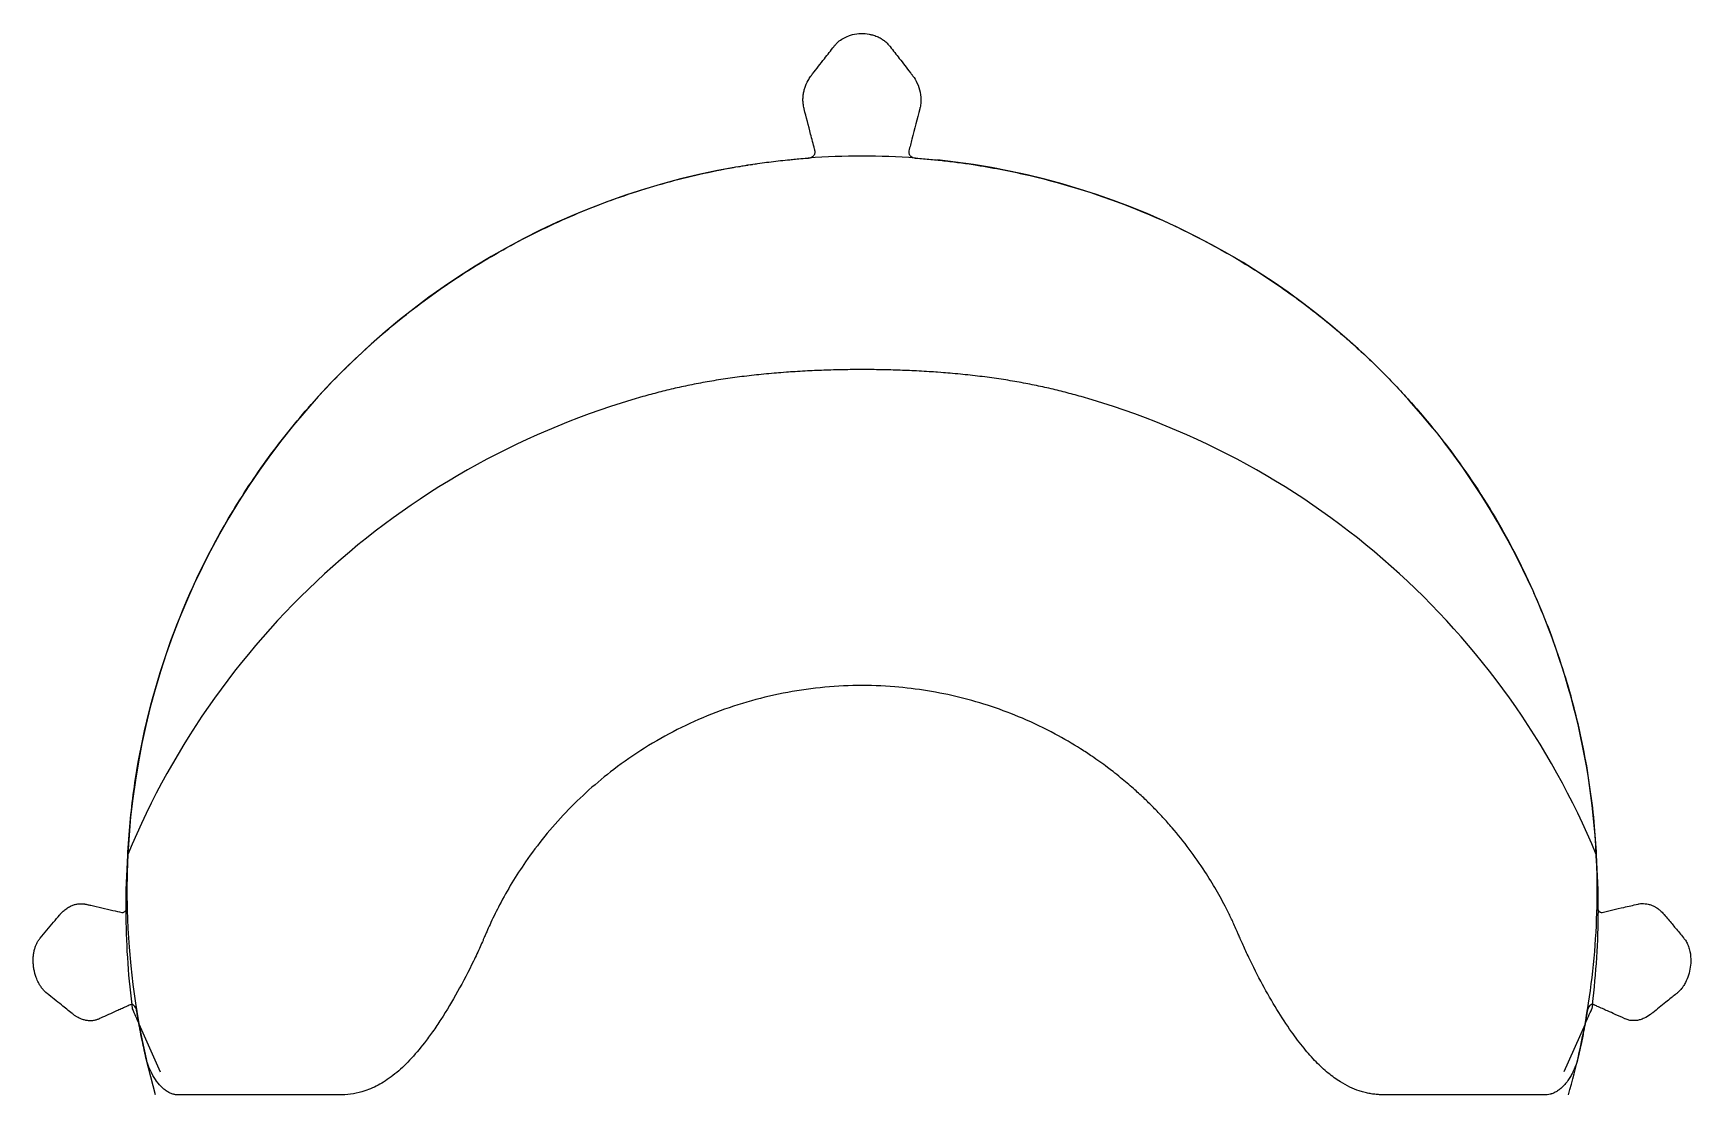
# Model space of a CAD drawing. Header units: millimetres. Extents: x 0 to 1874, y -237 to 367.
# Drawn here: x 1648.3 to 1873.8, y -236.8 to -92.4 of the extents above; entities that cross this region are included whole.
import ezdxf

# ---------------------------------------------------------------- set-up
doc = ezdxf.new("R2010")
doc.units = ezdxf.units.MM
doc.header["$MEASUREMENT"] = 0
doc.layers.add('Make2D$hidden$lines', color=7, linetype='Continuous', true_color=0xffffff)
doc.layers.add('Make2D$visible$lines', color=178, linetype='Continuous', true_color=0x000000)

msp = doc.modelspace()

# ---------------------------------------------------------------- linework, layer by layer
at = {"layer": 'Make2D$hidden$lines'}
for p, q in [((1744.69, -110.5), (1744.99, -110.45)), ((1745.25, -110.41), (1745.55, -110.37)), ((1745.81, -110.33), (1746.11, -110.28)), ((1746.37, -110.24), (1746.66, -110.2)), ((1744.14, -110.6), (1744.44, -110.55)), ((1861.01, -211.2), (1861.01, -211.17)), ((1859.76, -225.04), (1859.73, -225.24)), ((1859.73, -225.24), (1859.73, -225.24)), ((1662.66, -227.16), (1665.57, -233.71)), ((1859.38, -227.21), (1856.49, -233.71))]:
    msp.add_line(p, q, dxfattribs=at)
for centre, radius, start, end in [((1761.03, -209.3), 100.14, 90.0018, 94.1868), ((1761.02, -209.3), 100.14, 85.8295, 89.9982), ((1761.02, -209.16), 100, 99.8715, 193.1699), ((1760.44, -245.31), 107.49, 105.7808, 157.4896), ((1761.61, -245.31), 107.49, 22.5304, 74.2192), ((1761.03, -209.16), 100, 24.2838, 37.7099), ((1768.36, -211.39), 107.49, 180.189, 187.0327), ((1761.02, -209.16), 100.01, 350.7416, 358.8439), ((1753.7, -211.39), 107.49, 352.9756, 359.8122)]:
    msp.add_arc(centre, radius, start, end, dxfattribs=at)
msp.add_open_spline([(1790.84, -141.87), (1780.8, -139.03), (1770.41, -137.41), (1751.65, -137.41), (1741.26, -139.03), (1731.21, -141.87)], degree=5, dxfattribs=at)
at = {"layer": 'Make2D$visible$lines'}
for p, q in [((1661.68, -224.55), (1661.75, -225.12)), ((1860.38, -224.53), (1860.31, -225.12)), ((1664.93, -236.83), (1663.66, -231.94))]:
    msp.add_line(p, q, dxfattribs=at)
for centre, radius, start, end in [((1761.03, -209.16), 100, 39.0534, 84.1149), ((1761, -209.35), 100.19, 78.9853, 80.8067), ((1761.03, -209.16), 100, 358.8443, 23.9665), ((1768.37, -211.39), 107.5, 176.196, 180.1889), ((1760.37, -245.27), 107.4, 157.4898, 157.5476), ((1761.69, -245.27), 107.4, 22.4524, 22.5302), ((1753.68, -211.39), 107.5, 359.8124, 3.804), ((2185.72, 6.42), 572.85, 203.841, 204.064), ((1761.32, -209.21), 99.7, 343.9219, 350.7434), ((1306.65, 19.59), 605.33, 335.93877, 336.15464)]:
    msp.add_arc(centre, radius, start, end, dxfattribs=at)
msp.add_open_spline([(1853.14, -170.26), (1851.63, -166.62), (1848.12, -159.5), (1842.68, -151.18), (1837.76, -144.94), (1833.77, -140.46), (1829.54, -136.24), (1824.61, -131.88), (1818.91, -127.5), (1810.22, -121.83), (1798.65, -116.08), (1786.48, -112.23), (1777.69, -110.5), (1773.16, -109.88), (1770.73, -109.63), (1769.37, -109.51), (1768.68, -109.45), (1768.32, -109.43), (1768.29, -109.42), (1768.22, -109.42), (1768.04, -109.38), (1767.82, -109.29), (1767.66, -109.18), (1767.55, -109.07), (1767.48, -108.97), (1767.41, -108.83), (1767.38, -108.71), (1767.38, -108.6), (1767.39, -108.52), (1767.39, -108.48), (1767.54, -107.93), (1768.03, -106.01), (1768.53, -104.08), (1768.9, -102.65), (1768.97, -102.35), (1769.07, -101.62), (1769, -100.46), (1768.58, -99.26), (1768.13, -98.51), (1767.88, -98.17), (1767.76, -98.02), (1767.18, -97.26), (1766.18, -95.98), (1765.23, -94.76), (1764.77, -94.17), (1764.7, -94.09), (1764.61, -93.98), (1764.39, -93.74), (1764.05, -93.45), (1763.59, -93.14), (1763.06, -92.87), (1762.51, -92.69), (1761.41, -92.43), (1760.29, -92.46), (1759.11, -92.82), (1758.44, -93.13), (1757.85, -93.54), (1757.52, -93.87), (1757.37, -94.05), (1757.29, -94.14), (1756.81, -94.76), (1755.81, -96.04), (1754.8, -97.33), (1754.22, -98.08), (1754.13, -98.2), (1753.95, -98.45), (1753.6, -99), (1753.29, -99.7), (1753.09, -100.42), (1753.01, -100.95), (1752.98, -101.5), (1753.01, -102.08), (1753.09, -102.49), (1753.44, -103.86), (1753.92, -105.7), (1754.41, -107.6), (1754.61, -108.37), (1754.63, -108.48), (1754.64, -108.52), (1754.65, -108.6), (1754.65, -108.73), (1754.59, -108.91), (1754.47, -109.09), (1754.26, -109.27), (1754.02, -109.37), (1753.83, -109.41), (1753.75, -109.42), (1753.69, -109.43), (1753.25, -109.46), (1752.66, -109.51), (1751.86, -109.58), (1751.03, -109.66), (1749.94, -109.77), (1748.26, -109.97), (1746.13, -110.26), (1741.35, -111.05), (1734.29, -112.64), (1725.22, -115.62), (1716.38, -119.51), (1707.92, -124.24), (1699.89, -129.82), (1692.4, -136.2), (1685.7, -143.16), (1679.81, -150.57), (1673.07, -160.89), (1666.5, -174.82), (1662.64, -189.55), (1661.35, -200.1), (1661.07, -205.44), (1661.02, -208.23), (1661.02, -209.84), (1661.03, -210.62), (1661.04, -211.05), (1661.04, -211.08), (1661.04, -211.14), (1661.03, -211.26), (1661.01, -211.4), (1660.96, -211.54), (1660.9, -211.69), (1660.81, -211.84), (1660.68, -211.97), (1660.54, -212.03), (1660.44, -212.04), (1660.39, -212.04), (1660.36, -212.04), (1659.94, -211.94), (1658.52, -211.61), (1656.95, -211.25), (1655.73, -210.97), (1655.48, -210.91), (1655.32, -210.88), (1655.18, -210.86), (1655.02, -210.85), (1654.84, -210.84), (1654.65, -210.84), (1654.43, -210.86), (1654.15, -210.9), (1653.77, -210.99), (1653.3, -211.18), (1652.82, -211.47), (1652.4, -211.81), (1652.13, -212.07), (1652, -212.22), (1651.94, -212.29), (1651.62, -212.67), (1650.71, -213.74), (1649.81, -214.83), (1649.16, -215.62), (1649.07, -215.73), (1648.94, -215.91), (1648.79, -216.17), (1648.67, -216.43), (1648.59, -216.63), (1648.52, -216.84), (1648.43, -217.15), (1648.34, -217.56), (1648.28, -218.07), (1648.26, -218.58), (1648.29, -219.09), (1648.35, -219.62), (1648.43, -220.02), (1648.54, -220.45), (1648.66, -220.81), (1648.84, -221.26), (1649.03, -221.65), (1649.23, -222), (1649.45, -222.31), (1649.64, -222.55), (1649.83, -222.75), (1649.96, -222.87), (1650.05, -222.95), (1650.11, -223), (1650.8, -223.55), (1651.96, -224.48), (1653.11, -225.41), (1653.66, -225.85), (1653.81, -225.96), (1654.06, -226.13), (1654.36, -226.31), (1654.67, -226.46), (1655.03, -226.6), (1655.45, -226.71), (1655.9, -226.77), (1656.36, -226.76), (1656.78, -226.67), (1657.06, -226.58), (1657.27, -226.49), (1658.08, -226.12), (1659.1, -225.66), (1660.25, -225.14), (1660.88, -224.86), (1661.3, -224.67), (1661.51, -224.58), (1661.56, -224.56), (1661.65, -224.54), (1661.76, -224.55), (1661.88, -224.6), (1662.04, -224.72), (1662.18, -224.92), (1662.28, -225.13), (1662.32, -225.28), (1662.34, -225.37), (1662.35, -225.42), (1662.44, -225.96), (1662.57, -226.68), (1662.74, -227.62), (1662.92, -228.54), (1663.15, -229.69), (1663.36, -230.67), (1663.48, -231.21), (1663.54, -231.45), (1663.58, -231.66), (1663.65, -231.93), (1663.8, -232.48), (1664.13, -233.39), (1664.68, -234.47), (1665.3, -235.31), (1665.84, -235.87), (1666.26, -236.22), (1666.63, -236.45), (1666.93, -236.6), (1667.14, -236.69), (1667.35, -236.75), (1667.54, -236.8), (1667.7, -236.82), (1667.84, -236.83), (1667.92, -236.83), (1668.02, -236.83), (1668.65, -236.83), (1670.16, -236.83), (1672.79, -236.83), (1675.05, -236.83), (1676.57, -236.83), (1677.13, -236.83), (1677.68, -236.83), (1678.27, -236.83), (1678.88, -236.83), (1679.72, -236.83), (1680.77, -236.83), (1682.08, -236.83), (1683.85, -236.83), (1686.09, -236.83), (1688.26, -236.83), (1689.62, -236.83), (1690.07, -236.83), (1690.2, -236.83), (1690.77, -236.83), (1691.86, -236.73), (1693.61, -236.29), (1695.14, -235.6), (1696.48, -234.76), (1697.87, -233.72), (1699.6, -232.08), (1701.26, -230.1), (1702.65, -228.22), (1704.19, -225.92), (1706.09, -222.73), (1707.82, -219.41), (1708.92, -217.06), (1709.4, -215.99), (1709.65, -215.39), (1709.85, -214.92), (1710.15, -214.24), (1710.75, -212.92), (1712.32, -209.74), (1715.46, -204.54), (1720.59, -198.24), (1727.48, -192.07), (1735.75, -186.88), (1745.26, -183.12), (1755.29, -181.15), (1765.1, -181.04), (1774.39, -182.55), (1781.66, -184.97), (1787.05, -187.56), (1790.17, -189.38), (1792.52, -190.92), (1793.99, -191.96), (1795.27, -192.95), (1796.46, -193.89), (1797.86, -195.08), (1799.34, -196.44), (1800.68, -197.75), (1801.96, -199.1), (1804.45, -201.89), (1806.91, -205.17), (1809.22, -208.95), (1810.28, -210.89), (1811.06, -212.45), (1811.53, -213.43), (1811.92, -214.3), (1812.17, -214.88), (1812.35, -215.3), (1812.59, -215.84), (1812.99, -216.77), (1813.95, -218.83), (1815.44, -221.78), (1817.38, -225.16), (1819.27, -228.06), (1821.05, -230.44), (1822.72, -232.33), (1824.37, -233.87), (1825.92, -235), (1827.34, -235.79), (1828.42, -236.23), (1829.3, -236.49), (1829.96, -236.64), (1830.63, -236.75), (1831.25, -236.81), (1831.67, -236.82), (1832.19, -236.82), (1833.9, -236.82), (1836.11, -236.82), (1838.54, -236.82), (1840.11, -236.82), (1841.71, -236.82), (1843.4, -236.82), (1845.21, -236.82), (1848.31, -236.82), (1851.28, -236.82), (1853.63, -236.82), (1854.17, -236.82), (1854.35, -236.81), (1854.56, -236.78), (1854.76, -236.72), (1854.91, -236.67), (1855.09, -236.6), (1855.32, -236.49), (1855.62, -236.32), (1856, -236.04), (1856.43, -235.64), (1856.86, -235.16), (1857.23, -234.64), (1857.57, -234.06), (1857.84, -233.51), (1858.07, -232.96), (1858.22, -232.52), (1858.33, -232.17), (1858.39, -231.93), (1858.46, -231.66), (1858.59, -231.06), (1858.84, -229.97), (1859.08, -228.78), (1859.28, -227.75), (1859.47, -226.75), (1859.6, -225.97), (1859.69, -225.4), (1859.7, -225.36), (1859.72, -225.28), (1859.76, -225.14), (1859.84, -224.94), (1859.95, -224.79), (1860.06, -224.67), (1860.15, -224.6), (1860.27, -224.54), (1860.39, -224.53), (1860.48, -224.54), (1860.7, -224.64), (1861.34, -224.93), (1862.32, -225.37), (1863.58, -225.93), (1864.38, -226.29), (1865, -226.57), (1865.35, -226.69), (1865.79, -226.75), (1866.13, -226.74), (1866.47, -226.72), (1866.91, -226.62), (1867.56, -226.38), (1868.07, -226.07), (1868.43, -225.79), (1869.13, -225.22), (1870.02, -224.51), (1871.05, -223.69), (1871.54, -223.29), (1871.82, -223.07), (1871.92, -222.99), (1871.95, -222.96), (1872.03, -222.9), (1872.23, -222.72), (1872.49, -222.43), (1872.79, -222.01), (1873.13, -221.42), (1873.48, -220.56), (1873.73, -219.49), (1873.8, -218.27), (1873.68, -217.32), (1873.47, -216.66), (1873.34, -216.35), (1873.2, -216.06), (1873.06, -215.84), (1872.95, -215.69), (1872.86, -215.58), (1872.45, -215.07), (1871.89, -214.4), (1871.19, -213.56), (1870.68, -212.96), (1870.3, -212.51), (1870.1, -212.27), (1870.04, -212.21), (1869.93, -212.08), (1869.72, -211.87), (1869.45, -211.63), (1869.14, -211.4), (1868.81, -211.21), (1868.42, -211.03), (1868, -210.9), (1867.56, -210.82), (1867.15, -210.81), (1866.83, -210.84), (1866.66, -210.87), (1866.59, -210.89), (1865.94, -211.04), (1864.3, -211.41), (1862.67, -211.79), (1861.67, -212.02), (1861.64, -212.02), (1861.58, -212.02), (1861.51, -212.01), (1861.43, -211.97), (1861.32, -211.91), (1861.2, -211.78), (1861.1, -211.58), (1861.04, -211.38), (1861.01, -211.21), (1861, -211.1), (1861, -211.01), (1861.01, -210.7), (1861.02, -210.32), (1861.02, -209.84), (1861.02, -209.11), (1861.02, -207.46), (1860.93, -204.41), (1860.66, -200.18), (1860.09, -195.26), (1859.25, -190.16), (1858.31, -185.93), (1857.44, -182.58), (1856.46, -179.22), (1855.09, -175.09), (1853.81, -171.83), (1853.14, -170.26)], degree=3, knots=[0, 0, 0, 0, 11.835957, 23.742306, 29.789539, 35.674448, 41.701799, 47.724776, 55.406287, 63.248793, 78.832054, 94.054002, 101.421729, 105.691819, 107.77097, 108.753279, 109.788164, 109.831023, 109.850531, 109.889658, 110.043436, 110.394452, 110.588129, 110.636, 110.861606, 110.952846, 111.08269, 111.238135, 111.288737, 111.321701, 111.348881, 113.000183, 117.260104, 117.330025, 117.442487, 118.18805, 119.52365, 120.896434, 121.967997, 122.13498, 122.177388, 122.550012, 124.994621, 127.038856, 127.203709, 127.237109, 127.3605, 127.632853, 128.204309, 128.691616, 129.309364, 129.981761, 130.419137, 132.702774, 133.258145, 134.112674, 134.9259, 135.39703, 135.514545, 135.618959, 135.75584, 137.881852, 140.490901, 140.667372, 140.718107, 140.941964, 141.578666, 142.702045, 143.222251, 143.801258, 144.309083, 144.874362, 145.531841, 145.578587, 149.113029, 151.221939, 151.48098, 151.499341, 151.538396, 151.616217, 151.74348, 151.939593, 152.159958, 152.392744, 152.751725, 152.930466, 152.974568, 153.001548, 153.109849, 154.309229, 154.771508, 155.522467, 156.79293, 158.063045, 160.60197, 163.254923, 172.593785, 182.287326, 191.861946, 201.529371, 211.314971, 221.166339, 231.033224, 240.254349, 249.536678, 267.967415, 286.25443, 295.047563, 299.812667, 302.29689, 303.401182, 304.643776, 304.65579, 304.673921, 304.734003, 304.839907, 305.02712, 305.162548, 305.291354, 305.505106, 305.68038, 305.838988, 305.961857, 305.978545, 305.995287, 306.033371, 307.275017, 310.376705, 310.861392, 311.022052, 311.173299, 311.323646, 311.473304, 311.652737, 311.864179, 312.045334, 312.288011, 312.718869, 313.221215, 313.801742, 314.40367, 314.838819, 314.917261, 314.996182, 315.135222, 316.394137, 319.21114, 319.386964, 319.436099, 319.641347, 320.073596, 320.311507, 320.515033, 320.725506, 320.985537, 321.477753, 321.983607, 322.499849, 323.011526, 323.524189, 324.087982, 324.253088, 324.851942, 325.227187, 325.685306, 326.1727, 326.426414, 326.83407, 327.084864, 327.269599, 327.35073, 327.425912, 327.511711, 330.01342, 331.884922, 331.945045, 332.117384, 332.464807, 332.835796, 333.165139, 333.516773, 333.980801, 334.457859, 334.892099, 335.347348, 335.747959, 335.776262, 336.033072, 338.414844, 339.117608, 339.823476, 340.478508, 340.501444, 340.525436, 340.636388, 340.754379, 340.881231, 341.021483, 341.351063, 341.579305, 341.738846, 341.815499, 341.854951, 341.872478, 343.481476, 344.034557, 344.725897, 346.316717, 347.534752, 347.733182, 347.997758, 348.26612, 348.359571, 348.855691, 349.96135, 351.261962, 352.498089, 353.070021, 353.605003, 354.129822, 354.358911, 354.606764, 354.816585, 355.014199, 355.204345, 355.311171, 355.416908, 355.460672, 355.61198, 357.284164, 360.015553, 363.48287, 364.07334, 364.575684, 365.149826, 365.729229, 366.361134, 366.964273, 368.238134, 369.530066, 370.893843, 373.542051, 376.260259, 377.402026, 377.604292, 377.628128, 377.77178, 379.326551, 380.912856, 383.166937, 384.346654, 385.632872, 388.363281, 391.490259, 393.370173, 395.388015, 399.793727, 404.488197, 406.626699, 407.585924, 407.998436, 408.570284, 409.124305, 410.23246, 412.910957, 419.761802, 428.438762, 437.197316, 447.416899, 457.602692, 467.760795, 477.943249, 486.912274, 495.904035, 500.847363, 504.861549, 506.703403, 509.302437, 510.246349, 511.569293, 513.842953, 515.742682, 517.606889, 519.471255, 521.332693, 528.803827, 531.733054, 534.632197, 535.447687, 536.965881, 537.889144, 538.289331, 538.884642, 539.241588, 540.076022, 541.922202, 546.0553, 549.988194, 553.605189, 556.430025, 558.918715, 561.150021, 563.201181, 564.648447, 566.027623, 566.694727, 567.39708, 568.043568, 568.728001, 569.270736, 569.319314, 570.279069, 574.397687, 575.964593, 577.547869, 579.118102, 580.775865, 582.611456, 584.546457, 590.059024, 591.533341, 591.584668, 591.68108, 592.08235, 592.206681, 592.311596, 592.553517, 592.805951, 593.073703, 593.579258, 594.231069, 594.817684, 595.512808, 596.148622, 596.833859, 597.358421, 597.920632, 598.234632, 598.439116, 598.672164, 599.058938, 600.288016, 602.024258, 602.724517, 603.424665, 605.08237, 605.099559, 605.1353, 605.217358, 605.342224, 605.584057, 605.843065, 605.909511, 606.057847, 606.193236, 606.306122, 606.427421, 606.453784, 607.019974, 608.548737, 609.679422, 611.143269, 611.185485, 611.725917, 612.254295, 612.501068, 612.750986, 613.26487, 613.854907, 614.829044, 615.030804, 615.244953, 617.520714, 618.446418, 619.183063, 619.440089, 619.520359, 619.537005, 619.580025, 619.825006, 620.354641, 620.74508, 621.344983, 622.41002, 623.524679, 624.627681, 626.052284, 626.37589, 626.722263, 627.048057, 627.344732, 627.514527, 627.584876, 627.787976, 629.479813, 630.202141, 631.04759, 631.865687, 631.950893, 631.986054, 632.133487, 632.455247, 632.884299, 633.220793, 633.603301, 634.030507, 634.501059, 634.91298, 635.36814, 635.724233, 635.881369, 635.890867, 635.935245, 637.900498, 640.91261, 640.952876, 640.98438, 641.01576, 641.118232, 641.197905, 641.295641, 641.491468, 641.711503, 641.957371, 642.125405, 642.230173, 642.292824, 642.397802, 643.140107, 643.431231, 643.838811, 645.352825, 648.382117, 652.988462, 658.070118, 663.22226, 668.48768, 671.057185, 673.624342, 678.985528, 684.10951, 684.10951, 684.10951, 684.10951], dxfattribs=at)

doc.saveas('drawing.dxf')
